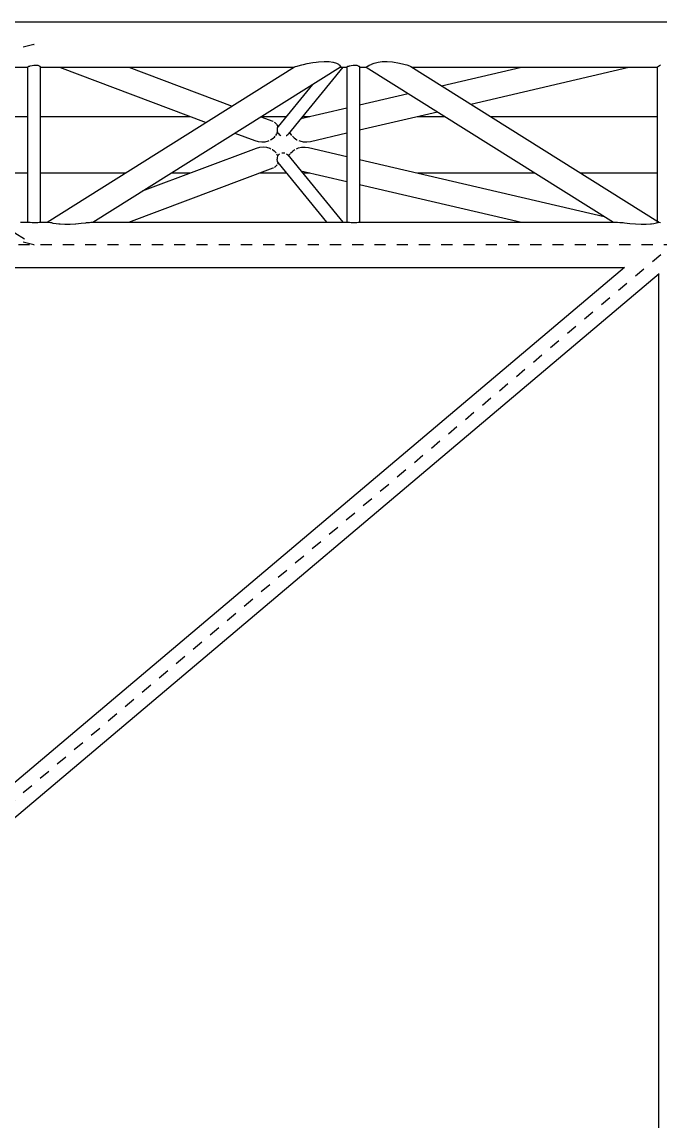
# Model space of a CAD drawing. Header units: millimetres. Extents: x 149919 to 150445, y 136651 to 136866.
# Drawn here: x 150405 to 150410.73, y 136815.4 to 136825.28 of the extents above; entities that cross this region are included whole.
import ezdxf

# ---------------------------------------------------------------- set-up
doc = ezdxf.new("R2010")
doc.units = ezdxf.units.MM
doc.header["$LTSCALE"] = 0.25
doc.linetypes.add('CENTER', pattern=[50.8, 31.75, -6.35, 6.35, -6.35])
doc.linetypes.add('XKITLINE00', pattern=[0])

# ---------------------------------------------------------------- blocks, each defined once
blk = doc.blocks.new('çatıı')
at = {"color": 8, "linetype": 'XKITLINE00'}
for p, q in [((26261.35, 17490.57), (27540.37, 17490.57)), ((26261.35, 17449.97), (26323.76, 17449.97)), ((26323.76, 17450.09), (26323.93, 17450.16)), ((26323.76, 17450.09), (26323.76, 17310.57)), ((26324.04, 17450.32), (26323.93, 17450.16)), ((26324.04, 17450.32), (26324.85, 17450.73)), ((26324.85, 17450.73), (26325.81, 17451)), ((26325.81, 17451), (26326.11, 17451.15)), ((26326.11, 17451.15), (26327.7, 17451.6)), ((26327.7, 17451.6), (26329.46, 17451.86)), ((26329.46, 17451.86), (26331.22, 17451.89)), ((26331.22, 17451.89), (26332.81, 17451.68)), ((26332.81, 17451.68), (26334.07, 17451.27)), ((26334.07, 17451.27), (26334.44, 17451)), ((26334.44, 17451), (26334.88, 17450.82)), ((26334.88, 17450.82), (26335.16, 17450.42)), ((26335.16, 17450.42), (26335.16, 17310.57)), ((26335.16, 17449.97), (26563.38, 17449.97)), ((26341.28, 17310.57), (26563.62, 17450.12)), ((26352.34, 17449.97), (26484.33, 17400.36)), ((26382.33, 17310.57), (26604.97, 17450.31)), ((26414.58, 17449.97), (26507.64, 17414.99)), ((26607.04, 17449.97), (26557.77, 17389.62)), ((26563.62, 17450.12), (26563.71, 17450.16)), ((26563.71, 17450.16), (26564.52, 17450.6)), ((26564.52, 17450.6), (26566, 17451)), ((26566, 17451), (26566.76, 17451.28)), ((26566.76, 17451.28), (26570.31, 17452.17)), ((26570.31, 17452.17), (26571.73, 17452.43)), ((26571.73, 17452.43), (26574.88, 17453.17)), ((26574.88, 17453.17), (26579.96, 17454.04)), ((26579.96, 17454.04), (26583.18, 17454.4)), ((26583.18, 17454.4), (26585.21, 17454.69)), ((26585.21, 17454.69), (26590.29, 17455.04)), ((26590.29, 17455.04), (26594.72, 17454.92)), ((26594.72, 17454.92), (26597.95, 17454.4)), ((26597.95, 17454.4), (26598.29, 17454.36)), ((26598.29, 17454.36), (26601.22, 17453.63)), ((26601.22, 17453.63), (26603.15, 17452.63)), ((26603.15, 17452.63), (26603.28, 17452.43)), ((26603.28, 17452.43), (26604.48, 17451.73)), ((26604.44, 17449.97), (26610.56, 17449.97)), ((26604.48, 17451.73), (26604.77, 17451)), ((26604.77, 17451), (26605, 17450.88)), ((26605, 17450.88), (26604.97, 17450.31)), ((26610.56, 17450.09), (26610.73, 17450.16)), ((26610.56, 17450.09), (26610.56, 17310.57)), ((26610.84, 17450.32), (26610.73, 17450.16)), ((26610.84, 17450.32), (26611.65, 17450.73)), ((26611.65, 17450.73), (26612.61, 17451)), ((26612.61, 17451), (26612.91, 17451.14)), ((26612.91, 17451.14), (26614.5, 17451.6)), ((26614.5, 17451.6), (26616.26, 17451.85)), ((26616.26, 17451.85), (26618.02, 17451.88)), ((26618.02, 17451.88), (26619.61, 17451.68)), ((26619.61, 17451.68), (26620.87, 17451.26)), ((26620.87, 17451.26), (26621.24, 17451)), ((26621.24, 17451), (26621.68, 17450.82)), ((26621.68, 17450.82), (26621.96, 17450.42)), ((26621.96, 17450.42), (26621.96, 17310.57)), ((26621.96, 17449.97), (26628.07, 17449.97)), ((26627.95, 17450.05), (26628.38, 17450.16)), ((26627.95, 17450.05), (26850.18, 17310.57)), ((26628.36, 17450.35), (26629.33, 17450.92)), ((26628.36, 17450.35), (26628.38, 17450.16)), ((26629.33, 17450.92), (26629.59, 17450.99)), ((26629.59, 17450.99), (26630.7, 17451.8)), ((26630.7, 17451.8), (26632.36, 17452.42)), ((26632.36, 17452.42), (26632.76, 17452.72)), ((26632.76, 17452.72), (26635.29, 17453.69)), ((26635.29, 17453.69), (26638.65, 17454.39)), ((26638.65, 17454.39), (26642.39, 17454.93)), ((26642.39, 17454.93), (26646.79, 17455.01)), ((26646.79, 17455.01), (26651.62, 17454.63)), ((26651.62, 17454.63), (26653.09, 17454.38)), ((26653.09, 17454.38), (26656.37, 17453.96)), ((26656.37, 17453.96), (26660.77, 17453.07)), ((26660.77, 17453.07), (26663.03, 17452.42)), ((26663.03, 17452.42), (26664.46, 17452.09)), ((26664.46, 17452.09), (26667.06, 17451.19)), ((26667.06, 17451.19), (26667.4, 17450.99)), ((26667.4, 17450.99), (26668.22, 17450.54)), ((26668.22, 17450.54), (26890.15, 17311.26)), ((26669.13, 17449.97), (26889.4, 17449.97)), ((26695.8, 17433.24), (26767.65, 17449.97)), ((26721.93, 17416.84), (26864.18, 17449.97)), ((26889.4, 17449.99), (26889.7, 17450.16)), ((26889.4, 17449.99), (26889.4, 17311.73)), ((26889.75, 17450.26), (26889.7, 17450.16)), ((26889.75, 17450.26), (26890.76, 17450.97)), ((26890.76, 17450.97), (26890.81, 17450.99)), ((26890.81, 17450.99), (26892.38, 17452.14)), ((26579.63, 17434.4), (26548.8, 17396.63)), ((26621.96, 17416.03), (26665.86, 17426.26)), ((26569.32, 17403.77), (26610.56, 17413.38)), ((26621.96, 17393.55), (26691.99, 17409.86)), ((26252.08, 17405.67), (26323.76, 17405.67)), ((26335.16, 17405.67), (26470.19, 17405.67)), ((26533.32, 17405.34), (26544.06, 17401.3)), ((26533.86, 17405.67), (26556.18, 17405.67)), ((26544.06, 17401.3), (26544.57, 17401.02)), ((26545.34, 17400.61), (26545.98, 17400.26)), ((26545.98, 17400.26), (26546.49, 17399.72)), ((26546.49, 17399.72), (26547.42, 17398.83)), ((26547.42, 17398.83), (26547.59, 17398.48)), ((26547.84, 17397.98), (26548.28, 17397.09)), ((26548.28, 17397.09), (26548.3, 17396.91)), ((26548.3, 17396.91), (26548.47, 17396.11)), ((26570.88, 17405.67), (26577.49, 17405.67)), ((26674.01, 17405.67), (26698.66, 17405.67)), ((26739.71, 17405.67), (26889.4, 17405.67)), ((26510.01, 17390.7), (26528.05, 17383.92)), ((26546, 17387.8), (26544.91, 17386.58)), ((26546.65, 17388.52), (26546.61, 17388.48)), ((26547.49, 17390.14), (26546.65, 17388.52)), ((26547.83, 17390.68), (26547.49, 17390.14)), ((26548.09, 17391.5), (26547.83, 17390.68)), ((26548.17, 17395.56), (26547.93, 17394.12)), ((26547.93, 17394.12), (26548.01, 17393.43)), ((26548.01, 17393.43), (26548.04, 17392.36)), ((26548.04, 17392.36), (26548.21, 17391.69)), ((26548.52, 17396.19), (26548.17, 17395.56)), ((26548.29, 17391.51), (26548.69, 17390.7)), ((26548.8, 17396.63), (26548.52, 17396.19)), ((26548.69, 17390.7), (26549.16, 17390.2)), ((26549.16, 17390.2), (26549.86, 17389.38)), ((26549.86, 17389.38), (26551.37, 17388.43)), ((26556.19, 17388.49), (26556.45, 17388.58)), ((26556.45, 17388.58), (26557.77, 17389.62)), ((26559.11, 17391.26), (26559.63, 17390.37)), ((26559.63, 17390.37), (26559.74, 17390.25)), ((26559.74, 17390.25), (26561.01, 17388.49)), ((26561.66, 17387.82), (26563.21, 17386.46)), ((26577.92, 17383.29), (26610.56, 17390.89)), ((26427.13, 17338.69), (26529.54, 17377.19)), ((26528.05, 17383.92), (26531.06, 17383.06)), ((26529.54, 17377.19), (26532.5, 17377.98)), ((26531.06, 17383.06), (26534.19, 17382.72)), ((26532.5, 17377.98), (26535.56, 17378.25)), ((26534.19, 17382.72), (26537.29, 17382.93)), ((26535.56, 17378.25), (26538.58, 17377.97)), ((26537.29, 17382.93), (26540.2, 17383.68)), ((26538.58, 17377.97), (26541.39, 17377.15)), ((26540.2, 17383.68), (26540.69, 17383.91)), ((26541.39, 17377.15), (26542.25, 17376.7)), ((26542.17, 17384.62), (26542.77, 17384.91)), ((26542.77, 17384.91), (26544.59, 17386.35)), ((26544.59, 17386.35), (26544.91, 17386.58)), ((26563.21, 17386.46), (26563.32, 17386.34)), ((26563.32, 17386.34), (26565.68, 17384.75)), ((26565.39, 17376.69), (26567.07, 17377.4)), ((26565.68, 17384.75), (26565.96, 17384.63)), ((26567.07, 17377.4), (26570.03, 17378.03)), ((26567.64, 17383.94), (26568.47, 17383.6)), ((26568.47, 17383.6), (26571.54, 17382.96)), ((26570.03, 17378.03), (26573.11, 17378.12)), ((26571.54, 17382.96), (26574.74, 17382.85)), ((26573.11, 17378.12), (26576.17, 17377.67)), ((26574.74, 17382.85), (26577.92, 17383.29)), ((26576.17, 17377.67), (26610.56, 17369.66)), ((26543.55, 17376.02), (26543.86, 17375.85)), ((26543.86, 17375.85), (26545.27, 17374.64)), ((26545.27, 17374.64), (26545.91, 17374.14)), ((26545.91, 17374.14), (26547, 17372.82)), ((26547.54, 17372.16), (26547.54, 17372.15)), ((26547.54, 17372.15), (26548.15, 17370.82)), ((26548.03, 17368.69), (26547.92, 17367.21)), ((26548.38, 17369.85), (26548.03, 17368.69)), ((26548.15, 17370.82), (26548.45, 17370.3)), ((26548.49, 17370.35), (26548.38, 17369.85)), ((26548.59, 17370.54), (26548.49, 17370.35)), ((26548.59, 17370.54), (26548.84, 17370.78)), ((26549.84, 17371.81), (26548.84, 17370.78)), ((26549.84, 17371.81), (26550.44, 17372.14)), ((26552.07, 17372.81), (26553.14, 17373.04)), ((26553.14, 17373.04), (26554.87, 17372.87)), ((26554.87, 17372.87), (26555, 17372.81)), ((26556.44, 17372.18), (26557.68, 17371.05)), ((26557.68, 17371.05), (26607.04, 17310.57)), ((26558.53, 17370.64), (26558.32, 17370.27)), ((26558.61, 17370.73), (26558.53, 17370.64)), ((26559.59, 17372.13), (26558.61, 17370.73)), ((26560.04, 17372.78), (26561.96, 17374.54)), ((26562.09, 17374.68), (26561.96, 17374.54)), ((26562.09, 17374.68), (26563.98, 17375.99)), ((26414.58, 17310.57), (26544.37, 17359.37)), ((26544.37, 17359.37), (26544.77, 17359.57)), ((26545.58, 17359.99), (26546.37, 17360.39)), ((26546.37, 17360.39), (26547.11, 17361.13)), ((26547.11, 17361.13), (26547.85, 17361.79)), ((26548.04, 17362.12), (26547.85, 17361.79)), ((26547.92, 17367.21), (26547.86, 17366.87)), ((26547.86, 17366.87), (26548.02, 17365.35)), ((26548.02, 17365.35), (26548.15, 17365.08)), ((26548.15, 17365.08), (26548.5, 17364.27)), ((26548.83, 17363.53), (26548.32, 17362.62)), ((26548.5, 17364.27), (26592.33, 17310.57)), ((26548.87, 17363.82), (26548.83, 17363.53)), ((26621.96, 17367), (26841.92, 17315.76)), ((26254.36, 17354.87), (26323.76, 17354.87)), ((26335.16, 17354.87), (26411.86, 17354.87)), ((26452.92, 17354.87), (26470.19, 17354.87)), ((26532.42, 17354.87), (26556.17, 17354.87)), ((26569.33, 17356.78), (26610.56, 17347.17)), ((26570.88, 17354.87), (26577.49, 17354.87)), ((26674.01, 17354.87), (26779.6, 17354.87)), ((26820.66, 17354.87), (26889.4, 17354.87)), ((26621.96, 17344.52), (26767.65, 17310.57)), ((26317.41, 17310.57), (26326.11, 17310.57)), ((26325.34, 17310.58), (26325.82, 17310.62)), ((26325.81, 17310.58), (26325.99, 17310.6)), ((26325.82, 17310.62), (26326.11, 17310.58)), ((26326.11, 17310.58), (26327.7, 17310.46)), ((26327.7, 17310.46), (26329.46, 17310.39)), ((26329.46, 17310.39), (26331.22, 17310.38)), ((26331.22, 17310.38), (26332.81, 17310.43)), ((26332.81, 17310.43), (26334.07, 17310.55)), ((26334.07, 17310.55), (26334.44, 17310.62)), ((26334.21, 17310.57), (26342.45, 17310.57)), ((26334.26, 17310.58), (26334.27, 17310.58)), ((26334.44, 17310.62), (26334.76, 17310.58)), ((26341.99, 17310.58), (26342.33, 17310.62)), ((26342.33, 17310.62), (26342.53, 17310.55)), ((26342.53, 17310.55), (26344.27, 17310.3)), ((26344.27, 17310.3), (26345.17, 17310.23)), ((26345.17, 17310.23), (26346.54, 17309.86)), ((26346.54, 17309.86), (26349.53, 17309.42)), ((26349.53, 17309.42), (26351.9, 17309.23)), ((26351.9, 17309.23), (26353.16, 17309.05)), ((26353.16, 17309.05), (26357.33, 17308.82)), ((26357.33, 17308.82), (26362.05, 17308.9)), ((26362.05, 17308.9), (26366.68, 17309.23)), ((26366.68, 17309.23), (26367.08, 17309.25)), ((26367.08, 17309.25), (26371.76, 17309.62)), ((26371.76, 17309.62), (26376.08, 17310.12)), ((26376.08, 17310.12), (26376.72, 17310.23)), ((26376.72, 17310.23), (26379.32, 17310.42)), ((26379.32, 17310.42), (26381.1, 17310.62)), ((26380.71, 17310.57), (26612.91, 17310.57)), ((26381.1, 17310.62), (26381.46, 17310.59)), ((26381.46, 17310.59), (26381.48, 17310.58)), ((26612.13, 17310.58), (26612.61, 17310.62)), ((26612.6, 17310.58), (26612.78, 17310.6)), ((26612.61, 17310.62), (26612.91, 17310.58)), ((26612.91, 17310.58), (26614.5, 17310.45)), ((26614.5, 17310.45), (26616.26, 17310.39)), ((26616.26, 17310.39), (26618.02, 17310.38)), ((26618.02, 17310.38), (26619.61, 17310.43)), ((26619.61, 17310.43), (26620.87, 17310.55)), ((26620.87, 17310.55), (26621.24, 17310.62)), ((26621.01, 17310.57), (26853.82, 17310.57)), ((26621.06, 17310.58), (26621.07, 17310.58)), ((26621.24, 17310.62), (26621.56, 17310.58)), ((26852.74, 17310.58), (26852.91, 17310.6)), ((26852.91, 17310.6), (26853.26, 17310.62)), ((26853.26, 17310.62), (26855.99, 17310.4)), ((26853.67, 17310.58), (26853.69, 17310.59)), ((26855.99, 17310.4), (26858.92, 17310.23)), ((26858.92, 17310.23), (26860.02, 17310.08)), ((26860.02, 17310.08), (26864.9, 17309.58)), ((26864.9, 17309.58), (26869.92, 17309.24)), ((26869.92, 17309.24), (26875.1, 17308.88)), ((26875.1, 17308.88), (26879.7, 17308.83)), ((26879.7, 17308.83), (26883.53, 17309.08)), ((26883.53, 17309.08), (26884.37, 17309.23)), ((26884.37, 17309.23), (26886.63, 17309.45)), ((26886.63, 17309.45), (26888.89, 17309.9)), ((26888.89, 17309.9), (26889.59, 17310.23)), ((26889.59, 17310.23), (26890.35, 17310.32)), ((26890.18, 17311.24), (26890.42, 17311.19)), ((26890.35, 17310.32), (26891.1, 17310.56)), ((26890.42, 17311.19), (26890.76, 17310.85)), ((26890.76, 17310.85), (26890.99, 17310.65)), ((26891.13, 17310.56), (26892.38, 17310.3)), ((26036.57, 16574.73), (26860.23, 17270.06)), ((26261.35, 17269.97), (26860.12, 17269.97)), ((26054.17, 16557.7), (26891.29, 17264.4)), ((26890.87, 17264.05), (26890.87, 15856.5))]:
    blk.add_line(p, q, dxfattribs=at)
at = {"color": 8, "linetype": 'CENTER'}
for p, q in [((26329.46, 17470.27), (25988.73, 17387.77)), ((26040.88, 17470.27), (26329.46, 17290.27)), ((26329.46, 17290.27), (25988.73, 17372.77)), ((25173.61, 15830.27), (26903.05, 17290.27)), ((27725.49, 17290.27), (26261.35, 17290.27))]:
    blk.add_line(p, q, dxfattribs=at)
at = {"color": 8, "linetype": 'XKITLINE00'}
for centre in [(26329.46, 17470.27), (26329.46, 17290.27), (26329.46, 17290.27)]:
    blk.add_circle(centre, 0.05, dxfattribs=at)

msp = doc.modelspace()

# ---------------------------------------------------------------- block references
at = {"xscale": 0.009999943142843078, "yscale": 0.009999943142843078, "zscale": 0.009999943142843078}
msp.add_blockref('çatıı', (150141.8141, 136650.3731), dxfattribs=at)

doc.saveas('drawing.dxf')
